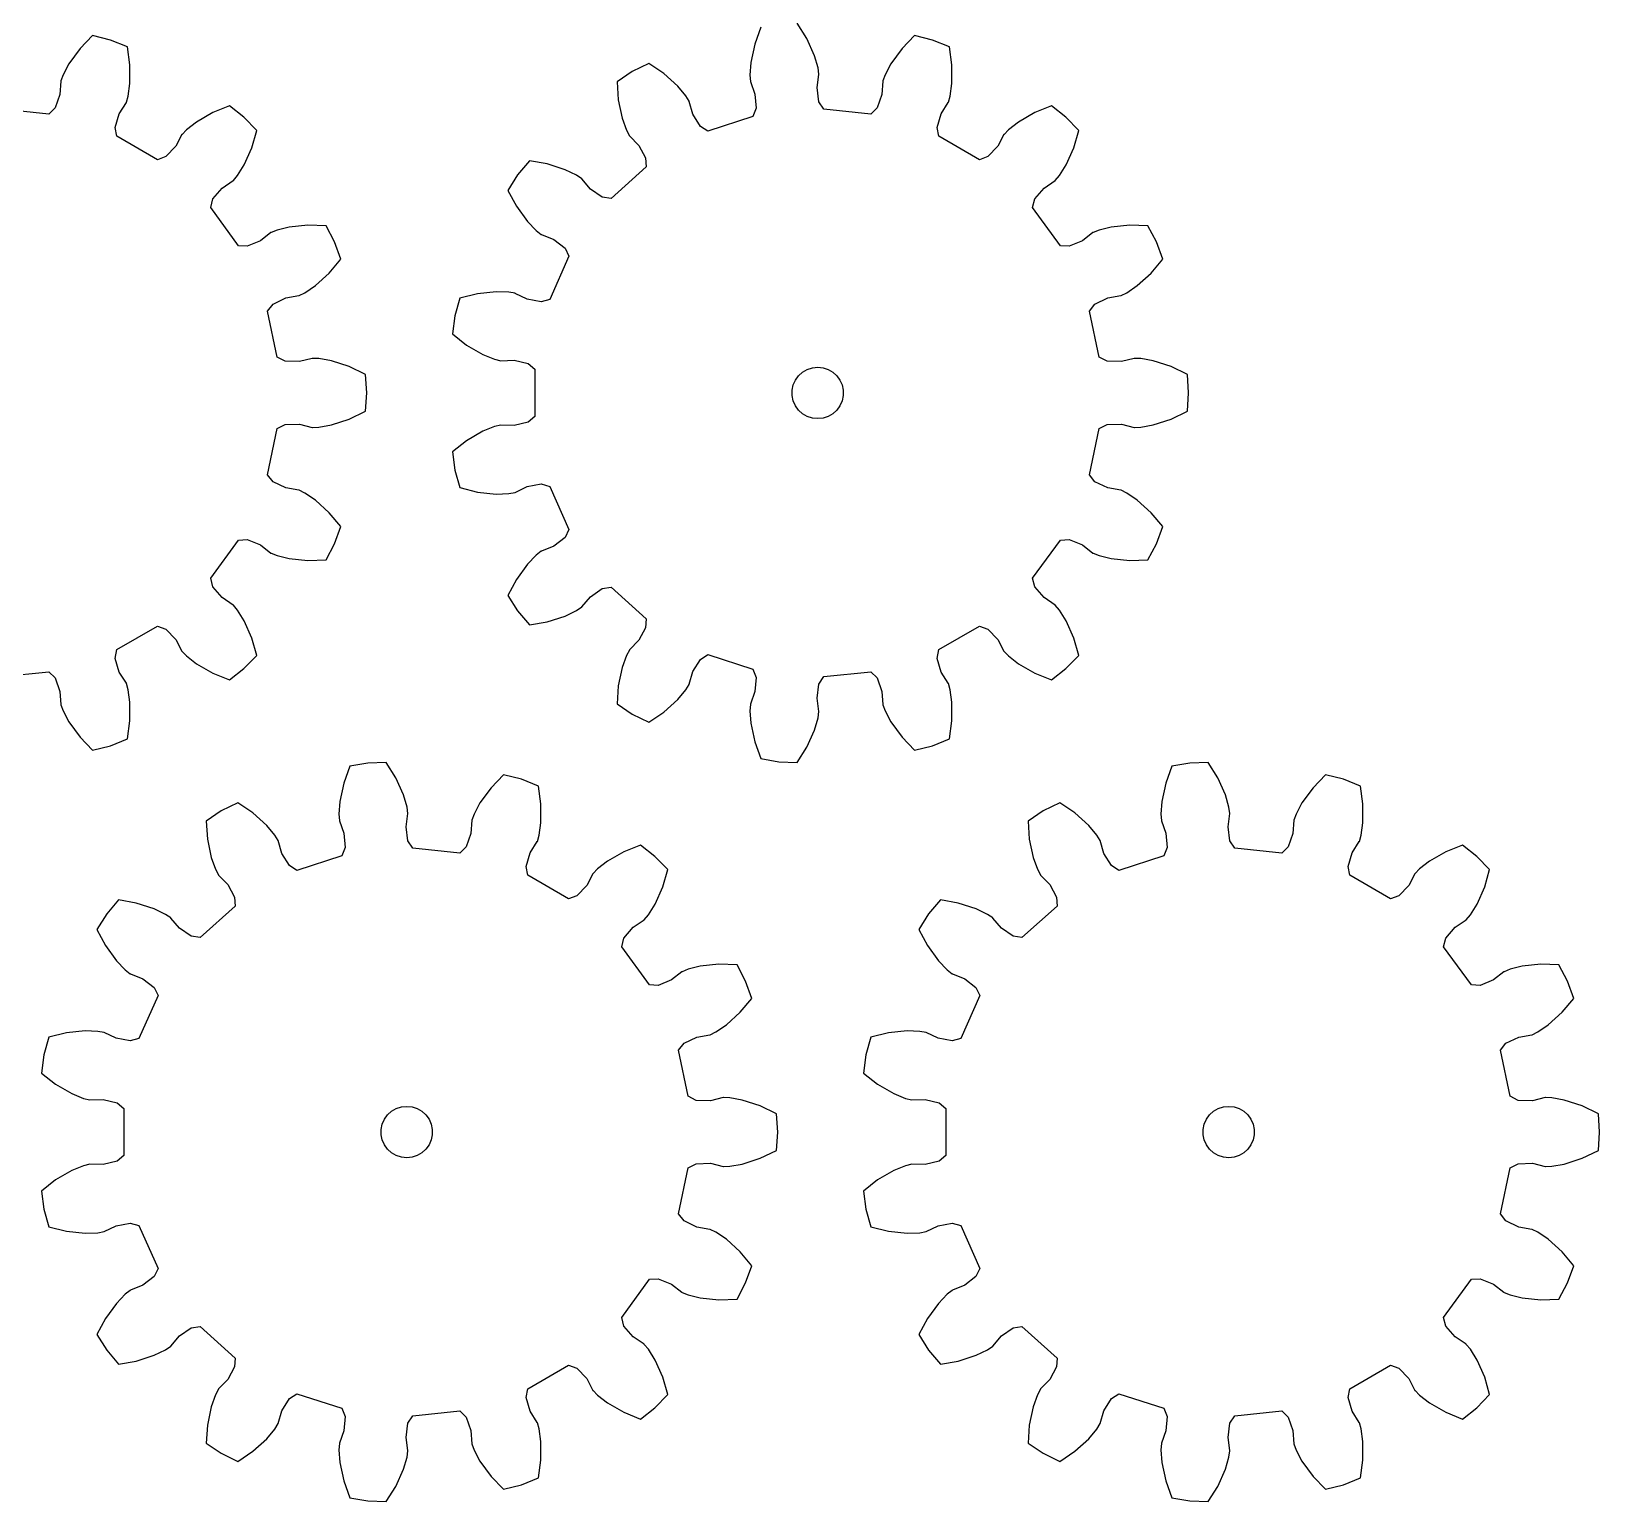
# Model space of a CAD drawing. Extents: x 0 to 187, y 0 to 216.
# Drawn here: x 95.3 to 186.9, y 0 to 85.8 of the extents above; entities that cross this region are included whole.
import ezdxf

# ---------------------------------------------------------------- set-up
doc = ezdxf.new("R2010")
doc.units = 0

msp = doc.modelspace()

# ---------------------------------------------------------------- linework, layer by layer
for p, q in [((137.92, 86.032), (137.559, 85.044)), ((140.601, 85.364), (140.043, 86.255)), ((98.921, 85.536), (98.189, 84.78)), ((99.959, 85.277), (98.921, 85.536)), ((100.951, 84.876), (99.959, 85.277)), ((141.049, 84.362), (140.601, 85.364)), ((146.887, 85.536), (146.155, 84.78)), ((147.925, 85.277), (146.887, 85.536)), ((148.917, 84.876), (147.925, 85.277)), ((98.189, 84.78), (97.543, 83.893)), ((101.098, 83.835), (100.951, 84.876)), ((137.559, 85.044), (137.33, 83.971)), ((141.252, 83.655), (141.049, 84.362)), ((146.155, 84.78), (145.509, 83.893)), ((149.064, 83.835), (148.917, 84.876)), ((97.543, 83.893), (97.197, 83.244)), ((101.099, 82.738), (101.098, 83.835)), ((130.414, 83.437), (129.527, 82.838)), ((131.375, 83.906), (130.414, 83.437)), ((132.248, 83.319), (131.375, 83.906)), ((133.064, 82.585), (132.248, 83.319)), ((137.33, 83.971), (137.278, 83.237)), ((141.305, 83.285), (141.252, 83.655)), ((141.305, 83.273), (141.305, 83.285)), ((145.509, 83.893), (145.163, 83.244)), ((149.065, 82.738), (149.064, 83.835)), ((97.066, 82.881), (97.012, 82.108)), ((97.069, 82.893), (97.066, 82.881)), ((97.197, 83.244), (97.069, 82.893)), ((100.998, 82.009), (101.099, 82.738)), ((129.527, 82.838), (129.599, 81.789)), ((133.538, 82.022), (133.064, 82.585)), ((137.278, 83.237), (137.304, 82.864)), ((137.304, 82.864), (137.306, 82.852)), ((137.306, 82.852), (137.57, 82.124)), ((141.197, 82.505), (141.305, 83.273)), ((141.306, 81.681), (141.197, 82.505)), ((145.033, 82.881), (144.978, 82.108)), ((145.035, 82.893), (145.033, 82.881)), ((145.163, 83.244), (145.035, 82.893)), ((148.964, 82.009), (149.065, 82.738)), ((97.012, 82.108), (96.734, 81.325)), ((100.48, 80.981), (100.89, 81.638)), ((100.89, 81.638), (100.895, 81.649)), ((100.895, 81.649), (100.998, 82.009)), ((129.599, 81.789), (129.826, 80.715)), ((133.736, 81.705), (133.538, 82.022)), ((133.741, 81.694), (133.736, 81.705)), ((133.955, 80.949), (133.741, 81.694)), ((137.57, 82.124), (137.635, 81.296)), ((141.593, 81.247), (141.306, 81.681)), ((144.978, 82.108), (144.7, 81.325)), ((148.446, 80.981), (148.856, 81.638)), ((148.856, 81.638), (148.861, 81.649)), ((148.861, 81.649), (148.964, 82.009)), ((96.363, 80.959), (93.627, 81.247)), ((96.734, 81.325), (96.363, 80.959)), ((100.244, 80.184), (100.48, 80.981)), ((105.935, 81.043), (104.984, 80.495)), ((106.91, 81.436), (105.935, 81.043)), ((107.753, 80.777), (106.91, 81.436)), ((108.497, 80.007), (107.753, 80.777)), ((129.826, 80.715), (130.077, 80.024)), ((134.39, 80.241), (133.955, 80.949)), ((137.445, 80.811), (134.828, 79.961)), ((137.635, 81.296), (137.445, 80.811)), ((144.329, 80.959), (141.593, 81.247)), ((144.7, 81.325), (144.329, 80.959)), ((148.21, 80.184), (148.446, 80.981)), ((153.901, 81.043), (152.95, 80.495)), ((154.876, 81.436), (153.901, 81.043)), ((155.72, 80.777), (154.876, 81.436)), ((156.463, 80.007), (155.72, 80.777)), ((100.33, 79.671), (100.244, 80.184)), ((102.713, 78.295), (100.33, 79.671)), ((104.136, 79.764), (103.772, 79.08)), ((104.144, 79.774), (104.136, 79.764)), ((104.404, 80.043), (104.144, 79.774)), ((104.984, 80.495), (104.404, 80.043)), ((108.208, 78.996), (108.497, 80.007)), ((130.077, 80.024), (130.252, 79.694)), ((130.252, 79.694), (130.259, 79.684)), ((130.259, 79.684), (130.797, 79.126)), ((134.828, 79.961), (134.39, 80.241)), ((148.296, 79.671), (148.21, 80.184)), ((150.679, 78.295), (148.296, 79.671)), ((152.103, 79.764), (151.738, 79.08)), ((152.11, 79.774), (152.103, 79.764)), ((152.37, 80.043), (152.11, 79.774)), ((152.95, 80.495), (152.37, 80.043)), ((156.174, 78.996), (156.463, 80.007)), ((103.772, 79.08), (103.2, 78.478)), ((107.763, 77.993), (108.208, 78.996)), ((130.797, 79.126), (131.193, 78.396)), ((151.738, 79.08), (151.166, 78.478)), ((155.729, 77.993), (156.174, 78.996)), ((103.2, 78.478), (102.713, 78.295)), ((107.373, 77.369), (107.763, 77.993)), ((124.413, 78.234), (123.725, 77.414)), ((125.449, 78.052), (124.413, 78.234)), ((126.493, 77.714), (125.449, 78.052)), ((131.216, 77.876), (129.172, 76.034)), ((131.193, 78.396), (131.216, 77.876)), ((151.166, 78.478), (150.679, 78.295)), ((155.339, 77.369), (155.729, 77.993)), ((106.482, 76.64), (107.124, 77.074)), ((107.124, 77.074), (107.133, 77.082)), ((107.133, 77.082), (107.373, 77.369)), ((123.725, 77.414), (123.158, 76.507)), ((127.154, 77.392), (126.493, 77.714)), ((127.464, 77.184), (127.154, 77.392)), ((127.473, 77.175), (127.464, 77.184)), ((127.972, 76.582), (127.473, 77.175)), ((154.448, 76.64), (155.09, 77.074)), ((155.09, 77.074), (155.099, 77.082)), ((155.099, 77.082), (155.339, 77.369)), ((105.812, 75.504), (105.943, 76.008)), ((105.943, 76.008), (106.482, 76.64)), ((123.158, 76.507), (123.651, 75.578)), ((128.657, 76.112), (127.972, 76.582)), ((129.172, 76.034), (128.657, 76.112)), ((153.778, 75.504), (153.909, 76.008)), ((153.909, 76.008), (154.448, 76.64)), ((107.429, 73.278), (105.812, 75.504)), ((123.651, 75.578), (124.295, 74.689)), ((155.395, 73.278), (153.778, 75.504)), ((109.685, 74.187), (109.338, 74.047)), ((110.399, 74.364), (109.685, 74.187)), ((111.49, 74.478), (110.399, 74.364)), ((112.542, 74.44), (111.49, 74.478)), ((113.044, 73.495), (112.542, 74.44)), ((124.295, 74.689), (124.805, 74.159)), ((124.805, 74.159), (125.1, 73.929)), ((157.651, 74.187), (157.304, 74.047)), ((158.365, 74.364), (157.651, 74.187)), ((159.457, 74.478), (158.365, 74.364)), ((160.508, 74.44), (159.457, 74.478)), ((161.01, 73.495), (160.508, 74.44)), ((107.949, 73.247), (107.429, 73.278)), ((108.717, 73.565), (107.949, 73.247)), ((109.328, 74.041), (108.717, 73.565)), ((109.338, 74.047), (109.328, 74.041)), ((113.41, 72.49), (113.044, 73.495)), ((125.1, 73.929), (125.11, 73.923)), ((125.11, 73.923), (125.828, 73.632)), ((125.828, 73.632), (126.488, 73.126)), ((155.915, 73.247), (155.395, 73.278)), ((156.683, 73.565), (155.915, 73.247)), ((157.294, 74.041), (156.683, 73.565)), ((157.304, 74.047), (157.294, 74.041)), ((161.376, 72.49), (161.01, 73.495)), ((112.735, 71.684), (113.41, 72.49)), ((126.72, 72.66), (125.601, 70.147)), ((126.488, 73.126), (126.72, 72.66)), ((160.701, 71.684), (161.376, 72.49)), ((111.92, 70.948), (112.735, 71.684)), ((159.886, 70.948), (160.701, 71.684)), ((110.974, 70.372), (111.31, 70.536)), ((111.31, 70.536), (111.92, 70.948)), ((121.379, 70.476), (120.359, 70.22)), ((122.471, 70.592), (121.379, 70.476)), ((123.206, 70.567), (122.471, 70.592)), ((123.574, 70.502), (123.206, 70.567)), ((123.586, 70.498), (123.574, 70.502)), ((124.282, 70.159), (123.586, 70.498)), ((158.94, 70.372), (159.276, 70.536)), ((159.276, 70.536), (159.886, 70.948)), ((109.126, 69.468), (109.45, 69.875)), ((109.45, 69.875), (110.2, 70.233)), ((110.2, 70.233), (110.963, 70.368)), ((110.963, 70.368), (110.974, 70.372)), ((120.359, 70.22), (120.064, 69.192)), ((125.099, 70.008), (124.282, 70.159)), ((125.601, 70.147), (125.099, 70.008)), ((157.092, 69.468), (157.416, 69.875)), ((157.416, 69.875), (158.166, 70.233)), ((158.166, 70.233), (158.929, 70.368)), ((158.929, 70.368), (158.94, 70.372)), ((109.698, 66.777), (109.126, 69.468)), ((120.064, 69.192), (119.915, 68.132)), ((157.664, 66.777), (157.092, 69.468)), ((119.915, 68.132), (120.743, 67.484)), ((120.743, 67.484), (121.693, 66.934)), ((121.693, 66.934), (122.375, 66.658)), ((110.16, 66.537), (109.698, 66.777)), ((110.99, 66.515), (110.16, 66.537)), ((111.742, 66.702), (110.99, 66.515)), ((111.754, 66.703), (111.742, 66.702)), ((112.128, 66.69), (111.754, 66.703)), ((112.852, 66.561), (112.128, 66.69)), ((113.896, 66.221), (112.852, 66.561)), ((114.841, 65.759), (113.896, 66.221)), ((122.375, 66.658), (122.738, 66.567)), ((122.738, 66.567), (122.75, 66.566)), ((122.75, 66.566), (123.524, 66.592)), ((123.524, 66.592), (124.332, 66.398)), ((124.332, 66.398), (124.734, 66.067)), ((124.734, 66.067), (124.734, 63.316)), ((140.121, 65.695), (140.354, 65.905)), ((140.354, 65.905), (140.626, 66.062)), ((140.626, 66.062), (140.924, 66.159)), ((140.924, 66.159), (141.236, 66.192)), ((141.236, 66.192), (141.548, 66.159)), ((141.548, 66.159), (141.846, 66.062)), ((141.846, 66.062), (142.118, 65.905)), ((142.118, 65.905), (142.351, 65.695)), ((158.126, 66.537), (157.664, 66.777)), ((158.956, 66.515), (158.126, 66.537)), ((159.708, 66.702), (158.956, 66.515)), ((159.72, 66.703), (159.708, 66.702)), ((160.094, 66.69), (159.72, 66.703)), ((160.818, 66.561), (160.094, 66.69)), ((161.862, 66.221), (160.818, 66.561)), ((162.807, 65.759), (161.862, 66.221)), ((114.915, 64.692), (114.841, 65.759)), ((139.744, 64.848), (139.81, 65.155)), ((139.81, 65.155), (139.937, 65.442)), ((139.937, 65.442), (140.121, 65.695)), ((142.351, 65.695), (142.535, 65.442)), ((142.535, 65.442), (142.663, 65.155)), ((142.663, 65.155), (142.728, 64.848)), ((162.881, 64.692), (162.807, 65.759)), ((114.841, 63.624), (114.915, 64.692)), ((139.744, 64.535), (139.744, 64.848)), ((139.81, 64.228), (139.744, 64.535)), ((139.937, 63.942), (139.81, 64.228)), ((142.663, 64.228), (142.535, 63.942)), ((142.728, 64.535), (142.663, 64.228)), ((142.728, 64.848), (142.728, 64.535)), ((162.807, 63.624), (162.881, 64.692)), ((112.852, 62.822), (113.896, 63.162)), ((113.896, 63.162), (114.841, 63.624)), ((124.734, 63.316), (124.332, 62.985)), ((140.121, 63.688), (139.937, 63.942)), ((140.354, 63.478), (140.121, 63.688)), ((140.626, 63.321), (140.354, 63.478)), ((140.924, 63.224), (140.626, 63.321)), ((141.236, 63.192), (140.924, 63.224)), ((141.548, 63.224), (141.236, 63.192)), ((141.846, 63.321), (141.548, 63.224)), ((142.118, 63.478), (141.846, 63.321)), ((142.351, 63.688), (142.118, 63.478)), ((142.535, 63.942), (142.351, 63.688)), ((160.818, 62.822), (161.862, 63.162)), ((161.862, 63.162), (162.807, 63.624)), ((109.126, 59.915), (109.698, 62.606)), ((109.698, 62.606), (110.16, 62.846)), ((110.16, 62.846), (110.99, 62.868)), ((110.99, 62.868), (111.742, 62.681)), ((111.742, 62.681), (111.754, 62.68)), ((111.754, 62.68), (112.128, 62.693)), ((112.128, 62.693), (112.852, 62.822)), ((121.693, 62.449), (120.743, 61.899)), ((122.375, 62.725), (121.693, 62.449)), ((122.738, 62.816), (122.375, 62.725)), ((122.75, 62.817), (122.738, 62.816)), ((123.524, 62.791), (122.75, 62.817)), ((124.332, 62.985), (123.524, 62.791)), ((157.092, 59.915), (157.664, 62.606)), ((157.664, 62.606), (158.126, 62.846)), ((158.126, 62.846), (158.956, 62.868)), ((158.956, 62.868), (159.708, 62.681)), ((159.708, 62.681), (159.72, 62.68)), ((159.72, 62.68), (160.094, 62.693)), ((160.094, 62.693), (160.818, 62.822)), ((120.743, 61.899), (119.915, 61.251)), ((119.915, 61.251), (120.064, 60.191)), ((109.45, 59.508), (109.126, 59.915)), ((110.2, 59.15), (109.45, 59.508)), ((120.064, 60.191), (120.359, 59.163)), ((157.416, 59.508), (157.092, 59.915)), ((158.166, 59.15), (157.416, 59.508)), ((110.963, 59.015), (110.2, 59.15)), ((110.974, 59.011), (110.963, 59.015)), ((111.31, 58.847), (110.974, 59.011)), ((111.92, 58.435), (111.31, 58.847)), ((120.359, 59.163), (121.379, 58.907)), ((121.379, 58.907), (122.471, 58.791)), ((122.471, 58.791), (123.206, 58.816)), ((123.206, 58.816), (123.574, 58.881)), ((123.574, 58.881), (123.586, 58.885)), ((123.586, 58.885), (124.282, 59.224)), ((124.282, 59.224), (125.099, 59.375)), ((125.099, 59.375), (125.601, 59.236)), ((125.601, 59.236), (126.72, 56.723)), ((158.929, 59.015), (158.166, 59.15)), ((158.94, 59.011), (158.929, 59.015)), ((159.276, 58.847), (158.94, 59.011)), ((159.886, 58.435), (159.276, 58.847)), ((112.735, 57.7), (111.92, 58.435)), ((113.41, 56.893), (112.735, 57.7)), ((160.701, 57.7), (159.886, 58.435)), ((161.376, 56.893), (160.701, 57.7)), ((113.044, 55.888), (113.41, 56.893)), ((161.01, 55.888), (161.376, 56.893)), ((105.812, 53.879), (107.429, 56.105)), ((107.429, 56.105), (107.949, 56.136)), ((107.949, 56.136), (108.717, 55.818)), ((112.542, 54.943), (113.044, 55.888)), ((126.488, 56.257), (125.828, 55.751)), ((126.72, 56.723), (126.488, 56.257)), ((153.778, 53.879), (155.395, 56.105)), ((155.395, 56.105), (155.915, 56.136)), ((155.915, 56.136), (156.683, 55.818)), ((160.508, 54.943), (161.01, 55.888)), ((108.717, 55.818), (109.328, 55.342)), ((109.328, 55.342), (109.338, 55.336)), ((109.338, 55.336), (109.685, 55.196)), ((109.685, 55.196), (110.399, 55.019)), ((110.399, 55.019), (111.49, 54.905)), ((111.49, 54.905), (112.542, 54.943)), ((124.805, 55.224), (124.295, 54.694)), ((125.1, 55.454), (124.805, 55.224)), ((125.11, 55.46), (125.1, 55.454)), ((125.828, 55.751), (125.11, 55.46)), ((156.683, 55.818), (157.294, 55.342)), ((157.294, 55.342), (157.304, 55.336)), ((157.304, 55.336), (157.651, 55.196)), ((157.651, 55.196), (158.365, 55.019)), ((158.365, 55.019), (159.457, 54.905)), ((159.457, 54.905), (160.508, 54.943)), ((124.295, 54.694), (123.651, 53.805)), ((105.943, 53.375), (105.812, 53.879)), ((106.482, 52.743), (105.943, 53.375)), ((123.651, 53.805), (123.158, 52.876)), ((127.972, 52.801), (128.657, 53.271)), ((128.657, 53.271), (129.172, 53.349)), ((129.172, 53.349), (131.216, 51.508)), ((153.909, 53.375), (153.778, 53.879)), ((154.448, 52.743), (153.909, 53.375)), ((107.124, 52.309), (106.482, 52.743)), ((107.133, 52.301), (107.124, 52.309)), ((107.373, 52.014), (107.133, 52.301)), ((123.158, 52.876), (123.725, 51.969)), ((127.154, 51.991), (127.464, 52.199)), ((127.464, 52.199), (127.473, 52.208)), ((127.473, 52.208), (127.972, 52.801)), ((155.09, 52.309), (154.448, 52.743)), ((155.099, 52.301), (155.09, 52.309)), ((155.339, 52.014), (155.099, 52.301)), ((107.763, 51.39), (107.373, 52.014)), ((108.208, 50.387), (107.763, 51.39)), ((123.725, 51.969), (124.413, 51.149)), ((124.413, 51.149), (125.449, 51.331)), ((125.449, 51.331), (126.493, 51.669)), ((126.493, 51.669), (127.154, 51.991)), ((131.216, 51.508), (131.193, 50.988)), ((155.729, 51.39), (155.339, 52.014)), ((156.174, 50.387), (155.729, 51.39)), ((100.33, 49.712), (102.713, 51.088)), ((102.713, 51.088), (103.2, 50.905)), ((103.2, 50.905), (103.772, 50.303)), ((108.497, 49.376), (108.208, 50.387)), ((131.193, 50.988), (130.797, 50.257)), ((148.296, 49.712), (150.679, 51.088)), ((150.679, 51.088), (151.166, 50.905)), ((151.166, 50.905), (151.738, 50.303)), ((156.463, 49.376), (156.174, 50.387)), ((100.244, 49.199), (100.33, 49.712)), ((103.772, 50.303), (104.136, 49.619)), ((104.136, 49.619), (104.144, 49.609)), ((104.144, 49.609), (104.404, 49.34)), ((130.252, 49.689), (130.077, 49.359)), ((130.259, 49.699), (130.252, 49.689)), ((130.797, 50.257), (130.259, 49.699)), ((134.39, 49.142), (134.828, 49.422)), ((134.828, 49.422), (137.445, 48.572)), ((148.21, 49.199), (148.296, 49.712)), ((151.738, 50.303), (152.103, 49.619)), ((152.103, 49.619), (152.11, 49.609)), ((152.11, 49.609), (152.37, 49.34)), ((100.48, 48.402), (100.244, 49.199)), ((104.404, 49.34), (104.984, 48.888)), ((104.984, 48.888), (105.935, 48.34)), ((106.91, 47.947), (107.753, 48.606)), ((107.753, 48.606), (108.497, 49.376)), ((129.826, 48.668), (129.599, 47.594)), ((130.077, 49.359), (129.826, 48.668)), ((133.955, 48.434), (134.39, 49.142)), ((137.445, 48.572), (137.635, 48.087)), ((148.446, 48.402), (148.21, 49.199)), ((152.37, 49.34), (152.95, 48.888)), ((152.95, 48.888), (153.901, 48.34)), ((154.876, 47.947), (155.72, 48.606)), ((155.72, 48.606), (156.463, 49.376)), ((93.627, 48.136), (96.363, 48.424)), ((96.363, 48.424), (96.734, 48.058)), ((96.734, 48.058), (97.012, 47.275)), ((100.89, 47.745), (100.48, 48.402)), ((100.895, 47.734), (100.89, 47.745)), ((100.998, 47.374), (100.895, 47.734)), ((105.935, 48.34), (106.91, 47.947)), ((129.599, 47.594), (129.527, 46.545)), ((133.538, 47.361), (133.736, 47.678)), ((133.736, 47.678), (133.741, 47.689)), ((133.741, 47.689), (133.955, 48.434)), ((137.635, 48.087), (137.57, 47.259)), ((141.197, 46.878), (141.306, 47.702)), ((141.306, 47.702), (141.593, 48.136)), ((141.593, 48.136), (144.329, 48.424)), ((144.329, 48.424), (144.7, 48.058)), ((144.7, 48.058), (144.978, 47.275)), ((148.856, 47.745), (148.446, 48.402)), ((148.861, 47.734), (148.856, 47.745)), ((148.964, 47.374), (148.861, 47.734)), ((153.901, 48.34), (154.876, 47.947)), ((97.012, 47.275), (97.066, 46.502)), ((101.099, 46.645), (100.998, 47.374)), ((132.248, 46.064), (133.064, 46.798)), ((133.064, 46.798), (133.538, 47.361)), ((137.57, 47.259), (137.306, 46.531)), ((141.305, 46.11), (141.197, 46.878)), ((144.978, 47.275), (145.033, 46.502)), ((149.065, 46.645), (148.964, 47.374)), ((97.066, 46.502), (97.069, 46.49)), ((97.069, 46.49), (97.197, 46.139)), ((97.197, 46.139), (97.543, 45.49)), ((101.098, 45.548), (101.099, 46.645)), ((129.527, 46.545), (130.414, 45.946)), ((130.414, 45.946), (131.375, 45.477)), ((131.375, 45.477), (132.248, 46.064)), ((137.304, 46.519), (137.278, 46.146)), ((137.278, 46.146), (137.33, 45.412)), ((137.306, 46.531), (137.304, 46.519)), ((141.252, 45.728), (141.305, 46.098)), ((141.305, 46.098), (141.305, 46.11)), ((145.033, 46.502), (145.035, 46.49)), ((145.035, 46.49), (145.163, 46.139)), ((145.163, 46.139), (145.509, 45.49)), ((149.064, 45.548), (149.065, 46.645)), ((97.543, 45.49), (98.189, 44.603)), ((100.951, 44.507), (101.098, 45.548)), ((137.33, 45.412), (137.559, 44.339)), ((140.601, 44.019), (141.049, 45.021)), ((141.049, 45.021), (141.252, 45.728)), ((145.509, 45.49), (146.155, 44.603)), ((148.917, 44.507), (149.064, 45.548)), ((98.189, 44.603), (98.921, 43.847)), ((98.921, 43.847), (99.959, 44.106)), ((99.959, 44.106), (100.951, 44.507)), ((137.559, 44.339), (137.92, 43.351)), ((140.043, 43.128), (140.601, 44.019)), ((146.155, 44.603), (146.887, 43.847)), ((146.887, 43.847), (147.925, 44.106)), ((147.925, 44.106), (148.917, 44.507)), ((114.991, 43.09), (113.937, 42.905)), ((116.06, 43.128), (114.991, 43.09)), ((116.618, 42.236), (116.06, 43.128)), ((137.92, 43.351), (138.974, 43.165)), ((138.974, 43.165), (140.043, 43.128)), ((162.957, 43.09), (161.903, 42.905)), ((164.026, 43.128), (162.957, 43.09)), ((164.584, 42.236), (164.026, 43.128)), ((113.937, 42.905), (113.576, 41.917)), ((117.066, 41.234), (116.618, 42.236)), ((122.904, 42.408), (122.172, 41.653)), ((123.942, 42.15), (122.904, 42.408)), ((124.934, 41.749), (123.942, 42.15)), ((161.903, 42.905), (161.542, 41.917)), ((165.032, 41.234), (164.584, 42.236)), ((170.87, 42.408), (170.138, 41.653)), ((171.908, 42.15), (170.87, 42.408)), ((172.9, 41.749), (171.908, 42.15)), ((113.576, 41.917), (113.347, 40.843)), ((117.269, 40.527), (117.066, 41.234)), ((122.172, 41.653), (121.526, 40.765)), ((125.081, 40.707), (124.934, 41.749)), ((161.542, 41.917), (161.313, 40.843)), ((165.235, 40.527), (165.032, 41.234)), ((170.138, 41.653), (169.492, 40.765)), ((173.047, 40.707), (172.9, 41.749)), ((106.431, 40.309), (105.543, 39.711)), ((107.392, 40.778), (106.431, 40.309)), ((108.265, 40.191), (107.392, 40.778)), ((113.347, 40.843), (113.295, 40.11)), ((117.321, 40.157), (117.269, 40.527)), ((121.526, 40.765), (121.18, 40.116)), ((125.082, 39.61), (125.081, 40.707)), ((154.397, 40.309), (153.51, 39.711)), ((155.358, 40.778), (154.397, 40.309)), ((156.231, 40.191), (155.358, 40.778)), ((161.313, 40.843), (161.261, 40.11)), ((165.288, 40.157), (165.235, 40.527)), ((169.492, 40.765), (169.146, 40.116)), ((173.049, 39.61), (173.047, 40.707)), ((105.543, 39.711), (105.616, 38.661)), ((109.081, 39.457), (108.265, 40.191)), ((109.555, 38.894), (109.081, 39.457)), ((113.295, 40.11), (113.321, 39.737)), ((113.321, 39.737), (113.323, 39.725)), ((113.323, 39.725), (113.587, 38.996)), ((117.214, 39.378), (117.321, 40.145)), ((117.323, 38.554), (117.214, 39.378)), ((117.321, 40.145), (117.321, 40.157)), ((121.05, 39.753), (120.995, 38.98)), ((121.052, 39.765), (121.05, 39.753)), ((121.18, 40.116), (121.052, 39.765)), ((124.981, 38.881), (125.082, 39.61)), ((153.51, 39.711), (153.582, 38.661)), ((157.047, 39.457), (156.231, 40.191)), ((157.521, 38.894), (157.047, 39.457)), ((161.261, 40.11), (161.287, 39.737)), ((161.287, 39.737), (161.289, 39.725)), ((161.289, 39.725), (161.553, 38.996)), ((165.18, 39.378), (165.288, 40.145)), ((165.289, 38.554), (165.18, 39.378)), ((165.288, 40.145), (165.288, 40.157)), ((169.016, 39.753), (168.961, 38.98)), ((169.018, 39.765), (169.016, 39.753)), ((169.146, 40.116), (169.018, 39.765)), ((172.947, 38.881), (173.049, 39.61)), ((105.616, 38.661), (105.843, 37.588)), ((109.753, 38.577), (109.555, 38.894)), ((109.758, 38.566), (109.753, 38.577)), ((109.972, 37.822), (109.758, 38.566)), ((113.587, 38.996), (113.652, 38.168)), ((117.61, 38.119), (117.323, 38.554)), ((120.995, 38.98), (120.717, 38.197)), ((124.463, 37.853), (124.873, 38.511)), ((124.873, 38.511), (124.878, 38.522)), ((124.878, 38.522), (124.981, 38.881)), ((153.582, 38.661), (153.809, 37.588)), ((157.719, 38.577), (157.521, 38.894)), ((157.724, 38.566), (157.719, 38.577)), ((157.938, 37.822), (157.724, 38.566)), ((161.553, 38.996), (161.618, 38.168)), ((165.576, 38.119), (165.289, 38.554)), ((168.961, 38.98), (168.683, 38.197)), ((172.429, 37.853), (172.839, 38.511)), ((172.839, 38.511), (172.844, 38.522)), ((172.844, 38.522), (172.947, 38.881)), ((105.843, 37.588), (106.094, 36.896)), ((110.407, 37.113), (109.972, 37.822)), ((113.462, 37.683), (110.845, 36.833)), ((113.652, 38.168), (113.462, 37.683)), ((120.346, 37.832), (117.61, 38.119)), ((120.717, 38.197), (120.346, 37.832)), ((124.227, 37.056), (124.463, 37.853)), ((129.918, 37.915), (128.967, 37.367)), ((130.893, 38.308), (129.918, 37.915)), ((131.737, 37.649), (130.893, 38.308)), ((132.48, 36.88), (131.737, 37.649)), ((153.809, 37.588), (154.06, 36.896)), ((158.373, 37.113), (157.938, 37.822)), ((161.428, 37.683), (158.811, 36.833)), ((161.618, 38.168), (161.428, 37.683)), ((168.312, 37.832), (165.576, 38.119)), ((168.683, 38.197), (168.312, 37.832)), ((172.193, 37.056), (172.429, 37.853)), ((177.884, 37.915), (176.933, 37.367)), ((178.859, 38.308), (177.884, 37.915)), ((179.703, 37.649), (178.859, 38.308)), ((180.446, 36.88), (179.703, 37.649)), ((106.094, 36.896), (106.269, 36.566)), ((110.845, 36.833), (110.407, 37.113)), ((124.313, 36.543), (124.227, 37.056)), ((128.12, 36.636), (127.755, 35.953)), ((128.127, 36.646), (128.12, 36.636)), ((128.387, 36.915), (128.127, 36.646)), ((128.967, 37.367), (128.387, 36.915)), ((132.191, 35.868), (132.48, 36.88)), ((154.06, 36.896), (154.235, 36.566)), ((158.811, 36.833), (158.373, 37.113)), ((172.279, 36.543), (172.193, 37.056)), ((176.086, 36.636), (175.721, 35.953)), ((176.093, 36.646), (176.086, 36.636)), ((176.353, 36.915), (176.093, 36.646)), ((176.933, 37.367), (176.353, 36.915)), ((180.157, 35.868), (180.446, 36.88)), ((106.269, 36.566), (106.276, 36.556)), ((106.276, 36.556), (106.814, 35.998)), ((106.814, 35.998), (107.21, 35.268)), ((126.696, 35.167), (124.313, 36.543)), ((127.755, 35.953), (127.183, 35.35)), ((131.746, 34.865), (132.191, 35.868)), ((154.235, 36.566), (154.242, 36.556)), ((154.242, 36.556), (154.78, 35.998)), ((154.78, 35.998), (155.176, 35.268)), ((174.662, 35.167), (172.279, 36.543)), ((175.721, 35.953), (175.149, 35.35)), ((179.712, 34.865), (180.157, 35.868)), ((100.43, 35.106), (99.742, 34.286)), ((101.466, 34.925), (100.43, 35.106)), ((102.51, 34.587), (101.466, 34.925)), ((107.21, 35.268), (107.233, 34.748)), ((127.183, 35.35), (126.696, 35.167)), ((131.356, 34.241), (131.746, 34.865)), ((148.396, 35.106), (147.708, 34.286)), ((149.432, 34.925), (148.396, 35.106)), ((150.476, 34.587), (149.432, 34.925)), ((155.176, 35.268), (155.199, 34.748)), ((175.149, 35.35), (174.662, 35.167)), ((179.322, 34.241), (179.712, 34.865)), ((99.742, 34.286), (99.175, 33.379)), ((103.171, 34.265), (102.51, 34.587)), ((103.481, 34.056), (103.171, 34.265)), ((103.49, 34.048), (103.481, 34.056)), ((103.989, 33.455), (103.49, 34.048)), ((107.233, 34.748), (105.189, 32.907)), ((130.465, 33.512), (131.107, 33.946)), ((131.107, 33.946), (131.116, 33.954)), ((131.116, 33.954), (131.356, 34.241)), ((147.708, 34.286), (147.141, 33.379)), ((151.137, 34.265), (150.476, 34.587)), ((151.448, 34.056), (151.137, 34.265)), ((151.457, 34.048), (151.448, 34.056)), ((151.955, 33.455), (151.457, 34.048)), ((155.199, 34.748), (153.155, 32.907)), ((178.431, 33.512), (179.073, 33.946)), ((179.073, 33.946), (179.082, 33.954)), ((179.082, 33.954), (179.322, 34.241)), ((99.175, 33.379), (99.668, 32.45)), ((104.674, 32.984), (103.989, 33.455)), ((105.189, 32.907), (104.674, 32.984)), ((129.926, 32.88), (130.465, 33.512)), ((147.141, 33.379), (147.634, 32.45)), ((152.64, 32.984), (151.955, 33.455)), ((153.155, 32.907), (152.64, 32.984)), ((177.892, 32.88), (178.431, 33.512)), ((99.668, 32.45), (100.312, 31.561)), ((129.795, 32.377), (129.926, 32.88)), ((131.412, 30.151), (129.795, 32.377)), ((147.634, 32.45), (148.278, 31.561)), ((177.761, 32.377), (177.892, 32.88)), ((179.378, 30.151), (177.761, 32.377)), ((100.312, 31.561), (100.822, 31.032)), ((134.382, 31.237), (133.668, 31.059)), ((135.474, 31.35), (134.382, 31.237)), ((136.525, 31.312), (135.474, 31.35)), ((137.027, 30.368), (136.525, 31.312)), ((148.278, 31.561), (148.788, 31.032)), ((182.348, 31.237), (181.634, 31.059)), ((183.44, 31.35), (182.348, 31.237)), ((184.491, 31.312), (183.44, 31.35)), ((184.993, 30.368), (184.491, 31.312)), ((100.822, 31.032), (101.117, 30.801)), ((101.117, 30.801), (101.127, 30.795)), ((101.127, 30.795), (101.845, 30.504)), ((101.845, 30.504), (102.505, 29.998)), ((132.7, 30.437), (131.932, 30.119)), ((133.311, 30.914), (132.7, 30.437)), ((133.321, 30.92), (133.311, 30.914)), ((133.668, 31.059), (133.321, 30.92)), ((137.393, 29.362), (137.027, 30.368)), ((148.788, 31.032), (149.083, 30.801)), ((149.083, 30.801), (149.093, 30.795)), ((149.093, 30.795), (149.811, 30.504)), ((149.811, 30.504), (150.471, 29.998)), ((180.666, 30.437), (179.898, 30.119)), ((181.277, 30.914), (180.666, 30.437)), ((181.287, 30.92), (181.277, 30.914)), ((181.634, 31.059), (181.287, 30.92)), ((185.359, 29.362), (184.993, 30.368)), ((102.737, 29.533), (101.618, 27.019)), ((102.505, 29.998), (102.737, 29.533)), ((131.932, 30.119), (131.412, 30.151)), ((136.718, 28.556), (137.393, 29.362)), ((150.703, 29.533), (149.584, 27.019)), ((150.471, 29.998), (150.703, 29.533)), ((179.898, 30.119), (179.378, 30.151)), ((184.684, 28.556), (185.359, 29.362)), ((135.903, 27.821), (136.718, 28.556)), ((183.869, 27.821), (184.684, 28.556)), ((98.488, 27.464), (97.396, 27.348)), ((99.223, 27.439), (98.488, 27.464)), ((135.293, 27.409), (135.903, 27.821)), ((146.454, 27.464), (145.362, 27.348)), ((147.189, 27.439), (146.454, 27.464)), ((183.259, 27.409), (183.869, 27.821)), ((96.376, 27.093), (96.081, 26.064)), ((97.396, 27.348), (96.376, 27.093)), ((99.591, 27.374), (99.223, 27.439)), ((99.603, 27.371), (99.591, 27.374)), ((100.299, 27.032), (99.603, 27.371)), ((101.116, 26.88), (100.299, 27.032)), ((101.618, 27.019), (101.116, 26.88)), ((133.109, 26.34), (133.433, 26.748)), ((133.433, 26.748), (134.183, 27.105)), ((134.183, 27.105), (134.946, 27.241)), ((134.946, 27.241), (134.957, 27.244)), ((134.957, 27.244), (135.293, 27.409)), ((144.342, 27.093), (144.047, 26.064)), ((145.362, 27.348), (144.342, 27.093)), ((147.557, 27.374), (147.189, 27.439)), ((147.569, 27.371), (147.557, 27.374)), ((148.265, 27.032), (147.569, 27.371)), ((149.082, 26.88), (148.265, 27.032)), ((149.584, 27.019), (149.082, 26.88)), ((181.075, 26.34), (181.399, 26.748)), ((181.399, 26.748), (182.149, 27.105)), ((182.149, 27.105), (182.912, 27.241)), ((182.912, 27.241), (182.923, 27.244)), ((182.923, 27.244), (183.259, 27.409)), ((96.081, 26.064), (95.932, 25.004)), ((133.681, 23.649), (133.109, 26.34)), ((144.047, 26.064), (143.898, 25.004)), ((181.647, 23.649), (181.075, 26.34)), ((95.932, 25.004), (96.76, 24.356)), ((143.898, 25.004), (144.726, 24.356)), ((96.76, 24.356), (97.71, 23.806)), ((97.71, 23.806), (98.392, 23.53)), ((144.726, 24.356), (145.676, 23.806)), ((145.676, 23.806), (146.358, 23.53)), ((98.392, 23.53), (98.755, 23.439)), ((98.755, 23.439), (98.767, 23.438)), ((98.767, 23.438), (99.541, 23.464)), ((99.541, 23.464), (100.349, 23.27)), ((100.349, 23.27), (100.751, 22.94)), ((100.751, 22.94), (100.751, 20.188)), ((116.371, 22.777), (116.643, 22.934)), ((116.643, 22.934), (116.941, 23.031)), ((116.941, 23.031), (117.253, 23.064)), ((117.253, 23.064), (117.565, 23.031)), ((117.565, 23.031), (117.863, 22.934)), ((117.863, 22.934), (118.135, 22.777)), ((134.143, 23.409), (133.681, 23.649)), ((134.973, 23.387), (134.143, 23.409)), ((135.725, 23.574), (134.973, 23.387)), ((135.737, 23.575), (135.725, 23.574)), ((136.111, 23.562), (135.737, 23.575)), ((136.835, 23.433), (136.111, 23.562)), ((137.879, 23.093), (136.835, 23.433)), ((138.824, 22.631), (137.879, 23.093)), ((146.358, 23.53), (146.721, 23.439)), ((146.721, 23.439), (146.733, 23.438)), ((146.733, 23.438), (147.507, 23.464)), ((147.507, 23.464), (148.315, 23.27)), ((148.315, 23.27), (148.717, 22.94)), ((148.717, 22.94), (148.717, 20.188)), ((164.338, 22.777), (164.609, 22.934)), ((164.609, 22.934), (164.907, 23.031)), ((164.907, 23.031), (165.219, 23.064)), ((165.219, 23.064), (165.531, 23.031)), ((165.531, 23.031), (165.829, 22.934)), ((165.829, 22.934), (166.101, 22.777)), ((182.109, 23.409), (181.647, 23.649)), ((182.939, 23.387), (182.109, 23.409)), ((183.691, 23.574), (182.939, 23.387)), ((183.703, 23.575), (183.691, 23.574)), ((184.077, 23.562), (183.703, 23.575)), ((184.801, 23.433), (184.077, 23.562)), ((185.845, 23.093), (184.801, 23.433)), ((186.79, 22.631), (185.845, 23.093)), ((115.761, 21.721), (115.827, 22.027)), ((115.827, 22.027), (115.954, 22.314)), ((115.954, 22.314), (116.138, 22.568)), ((116.138, 22.568), (116.371, 22.777)), ((118.135, 22.777), (118.368, 22.568)), ((118.368, 22.568), (118.552, 22.314)), ((118.552, 22.314), (118.68, 22.027)), ((118.68, 22.027), (118.745, 21.721)), ((138.898, 21.564), (138.824, 22.631)), ((163.727, 21.721), (163.793, 22.027)), ((163.793, 22.027), (163.92, 22.314)), ((163.92, 22.314), (164.104, 22.568)), ((164.104, 22.568), (164.338, 22.777)), ((166.101, 22.777), (166.334, 22.568)), ((166.334, 22.568), (166.518, 22.314)), ((166.518, 22.314), (166.646, 22.027)), ((166.646, 22.027), (166.711, 21.721)), ((186.864, 21.564), (186.79, 22.631)), ((115.761, 21.407), (115.761, 21.721)), ((115.827, 21.1), (115.761, 21.407)), ((115.954, 20.814), (115.827, 21.1)), ((118.68, 21.1), (118.552, 20.814)), ((118.745, 21.407), (118.68, 21.1)), ((118.745, 21.721), (118.745, 21.407)), ((138.824, 20.496), (138.898, 21.564)), ((163.727, 21.407), (163.727, 21.721)), ((163.793, 21.1), (163.727, 21.407)), ((163.92, 20.814), (163.793, 21.1)), ((166.646, 21.1), (166.518, 20.814)), ((166.711, 21.407), (166.646, 21.1)), ((166.711, 21.721), (166.711, 21.407)), ((186.79, 20.496), (186.864, 21.564)), ((100.751, 20.188), (100.349, 19.857)), ((116.138, 20.56), (115.954, 20.814)), ((116.371, 20.35), (116.138, 20.56)), ((116.643, 20.194), (116.371, 20.35)), ((116.941, 20.097), (116.643, 20.194)), ((117.863, 20.194), (117.565, 20.097)), ((118.135, 20.35), (117.863, 20.194)), ((118.368, 20.56), (118.135, 20.35)), ((118.552, 20.814), (118.368, 20.56)), ((137.879, 20.034), (138.824, 20.496)), ((148.717, 20.188), (148.315, 19.857)), ((164.104, 20.56), (163.92, 20.814)), ((164.338, 20.35), (164.104, 20.56)), ((164.609, 20.194), (164.338, 20.35)), ((164.907, 20.097), (164.609, 20.194)), ((165.829, 20.194), (165.531, 20.097)), ((166.101, 20.35), (165.829, 20.194)), ((166.334, 20.56), (166.101, 20.35)), ((166.518, 20.814), (166.334, 20.56)), ((185.845, 20.034), (186.79, 20.496)), ((97.71, 19.321), (96.76, 18.772)), ((98.392, 19.597), (97.71, 19.321)), ((98.755, 19.688), (98.392, 19.597)), ((98.767, 19.69), (98.755, 19.688)), ((99.541, 19.663), (98.767, 19.69)), ((100.349, 19.857), (99.541, 19.663)), ((117.253, 20.064), (116.941, 20.097)), ((117.565, 20.097), (117.253, 20.064)), ((133.109, 16.787), (133.681, 19.479)), ((133.681, 19.479), (134.143, 19.718)), ((134.143, 19.718), (134.973, 19.74)), ((134.973, 19.74), (135.725, 19.554)), ((135.725, 19.554), (135.737, 19.552)), ((135.737, 19.552), (136.111, 19.566)), ((136.111, 19.566), (136.835, 19.694)), ((136.835, 19.694), (137.879, 20.034)), ((145.676, 19.321), (144.726, 18.772)), ((146.358, 19.597), (145.676, 19.321)), ((146.721, 19.688), (146.358, 19.597)), ((146.733, 19.69), (146.721, 19.688)), ((147.507, 19.663), (146.733, 19.69)), ((148.315, 19.857), (147.507, 19.663)), ((165.219, 20.064), (164.907, 20.097)), ((165.531, 20.097), (165.219, 20.064)), ((181.075, 16.787), (181.647, 19.479)), ((181.647, 19.479), (182.109, 19.718)), ((182.109, 19.718), (182.939, 19.74)), ((182.939, 19.74), (183.691, 19.554)), ((183.691, 19.554), (183.703, 19.552)), ((183.703, 19.552), (184.077, 19.566)), ((184.077, 19.566), (184.801, 19.694)), ((184.801, 19.694), (185.845, 20.034)), ((96.76, 18.772), (95.932, 18.123)), ((144.726, 18.772), (143.898, 18.123)), ((95.932, 18.123), (96.081, 17.064)), ((143.898, 18.123), (144.047, 17.064)), ((96.081, 17.064), (96.376, 16.035)), ((133.433, 16.38), (133.109, 16.787)), ((144.047, 17.064), (144.342, 16.035)), ((181.399, 16.38), (181.075, 16.787)), ((96.376, 16.035), (97.396, 15.78)), ((97.396, 15.78), (98.488, 15.664)), ((98.488, 15.664), (99.223, 15.689)), ((99.223, 15.689), (99.591, 15.753)), ((99.591, 15.753), (99.603, 15.757)), ((99.603, 15.757), (100.299, 16.096)), ((100.299, 16.096), (101.116, 16.247)), ((101.116, 16.247), (101.618, 16.109)), ((101.618, 16.109), (102.737, 13.595)), ((134.183, 16.022), (133.433, 16.38)), ((134.946, 15.887), (134.183, 16.022)), ((134.957, 15.883), (134.946, 15.887)), ((135.293, 15.719), (134.957, 15.883)), ((135.903, 15.307), (135.293, 15.719)), ((144.342, 16.035), (145.362, 15.78)), ((145.362, 15.78), (146.454, 15.664)), ((146.454, 15.664), (147.189, 15.689)), ((147.189, 15.689), (147.557, 15.753)), ((147.557, 15.753), (147.569, 15.757)), ((147.569, 15.757), (148.265, 16.096)), ((148.265, 16.096), (149.082, 16.247)), ((149.082, 16.247), (149.584, 16.109)), ((149.584, 16.109), (150.703, 13.595)), ((182.149, 16.022), (181.399, 16.38)), ((182.912, 15.887), (182.149, 16.022)), ((182.923, 15.883), (182.912, 15.887)), ((183.259, 15.719), (182.923, 15.883)), ((183.869, 15.307), (183.259, 15.719)), ((136.718, 14.572), (135.903, 15.307)), ((184.684, 14.572), (183.869, 15.307)), ((137.393, 13.766), (136.718, 14.572)), ((137.027, 12.76), (137.393, 13.766)), ((185.359, 13.766), (184.684, 14.572)), ((184.993, 12.76), (185.359, 13.766)), ((102.505, 13.129), (101.845, 12.623)), ((102.737, 13.595), (102.505, 13.129)), ((129.795, 10.751), (131.412, 12.977)), ((131.412, 12.977), (131.932, 13.008)), ((131.932, 13.008), (132.7, 12.691)), ((150.471, 13.129), (149.811, 12.623)), ((150.703, 13.595), (150.471, 13.129)), ((177.761, 10.751), (179.378, 12.977)), ((179.378, 12.977), (179.898, 13.008)), ((179.898, 13.008), (180.666, 12.691)), ((100.822, 12.096), (100.312, 11.566)), ((101.117, 12.326), (100.822, 12.096)), ((101.127, 12.333), (101.117, 12.326)), ((101.845, 12.623), (101.127, 12.333)), ((132.7, 12.691), (133.311, 12.214)), ((133.311, 12.214), (133.321, 12.208)), ((133.321, 12.208), (133.668, 12.068)), ((133.668, 12.068), (134.382, 11.891)), ((136.525, 11.815), (137.027, 12.76)), ((148.788, 12.096), (148.278, 11.566)), ((149.083, 12.326), (148.788, 12.096)), ((149.093, 12.333), (149.083, 12.326)), ((149.811, 12.623), (149.093, 12.333)), ((180.666, 12.691), (181.277, 12.214)), ((181.277, 12.214), (181.287, 12.208)), ((181.287, 12.208), (181.634, 12.068)), ((181.634, 12.068), (182.348, 11.891)), ((184.491, 11.815), (184.993, 12.76)), ((100.312, 11.566), (99.668, 10.678)), ((134.382, 11.891), (135.474, 11.777)), ((135.474, 11.777), (136.525, 11.815)), ((148.278, 11.566), (147.634, 10.678)), ((182.348, 11.891), (183.44, 11.777)), ((183.44, 11.777), (184.491, 11.815)), ((99.668, 10.678), (99.175, 9.749)), ((103.989, 9.673), (104.674, 10.143)), ((104.674, 10.143), (105.189, 10.221)), ((105.189, 10.221), (107.233, 8.38)), ((129.926, 10.247), (129.795, 10.751)), ((130.465, 9.615), (129.926, 10.247)), ((147.634, 10.678), (147.141, 9.749)), ((151.955, 9.673), (152.64, 10.143)), ((152.64, 10.143), (153.155, 10.221)), ((153.155, 10.221), (155.199, 8.38)), ((177.892, 10.247), (177.761, 10.751)), ((178.431, 9.615), (177.892, 10.247)), ((99.175, 9.749), (99.742, 8.841)), ((103.49, 9.08), (103.989, 9.673)), ((131.107, 9.181), (130.465, 9.615)), ((131.116, 9.173), (131.107, 9.181)), ((131.356, 8.887), (131.116, 9.173)), ((147.141, 9.749), (147.708, 8.841)), ((151.457, 9.08), (151.955, 9.673)), ((179.073, 9.181), (178.431, 9.615)), ((179.082, 9.173), (179.073, 9.181)), ((179.322, 8.887), (179.082, 9.173)), ((99.742, 8.841), (100.43, 8.021)), ((101.466, 8.203), (102.51, 8.541)), ((102.51, 8.541), (103.171, 8.863)), ((103.171, 8.863), (103.481, 9.072)), ((103.481, 9.072), (103.49, 9.08)), ((107.233, 8.38), (107.21, 7.86)), ((131.746, 8.262), (131.356, 8.887)), ((132.191, 7.259), (131.746, 8.262)), ((147.708, 8.841), (148.396, 8.021)), ((149.432, 8.203), (150.476, 8.541)), ((150.476, 8.541), (151.137, 8.863)), ((151.137, 8.863), (151.448, 9.072)), ((151.448, 9.072), (151.457, 9.08)), ((155.199, 8.38), (155.176, 7.86)), ((179.712, 8.262), (179.322, 8.887)), ((180.157, 7.259), (179.712, 8.262)), ((100.43, 8.021), (101.466, 8.203)), ((107.21, 7.86), (106.814, 7.129)), ((124.313, 6.585), (126.696, 7.96)), ((126.696, 7.96), (127.183, 7.778)), ((127.183, 7.778), (127.755, 7.175)), ((148.396, 8.021), (149.432, 8.203)), ((155.176, 7.86), (154.78, 7.129)), ((172.279, 6.585), (174.662, 7.96)), ((174.662, 7.96), (175.149, 7.778)), ((175.149, 7.778), (175.721, 7.175)), ((106.269, 6.562), (106.094, 6.231)), ((106.276, 6.572), (106.269, 6.562)), ((106.814, 7.129), (106.276, 6.572)), ((124.227, 6.071), (124.313, 6.585)), ((127.755, 7.175), (128.12, 6.491)), ((128.12, 6.491), (128.127, 6.481)), ((128.127, 6.481), (128.387, 6.213)), ((132.48, 6.248), (132.191, 7.259)), ((154.235, 6.562), (154.06, 6.231)), ((154.242, 6.572), (154.235, 6.562)), ((154.78, 7.129), (154.242, 6.572)), ((172.193, 6.071), (172.279, 6.585)), ((175.721, 7.175), (176.086, 6.491)), ((176.086, 6.491), (176.093, 6.481)), ((176.093, 6.481), (176.353, 6.213)), ((180.446, 6.248), (180.157, 7.259)), ((105.843, 5.54), (105.616, 4.466)), ((106.094, 6.231), (105.843, 5.54)), ((109.972, 5.306), (110.407, 6.014)), ((110.407, 6.014), (110.845, 6.295)), ((110.845, 6.295), (113.462, 5.444)), ((124.463, 5.274), (124.227, 6.071)), ((128.387, 6.213), (128.967, 5.76)), ((128.967, 5.76), (129.918, 5.213)), ((131.737, 5.478), (132.48, 6.248)), ((153.809, 5.54), (153.582, 4.466)), ((154.06, 6.231), (153.809, 5.54)), ((157.938, 5.306), (158.373, 6.014)), ((158.373, 6.014), (158.811, 6.295)), ((158.811, 6.295), (161.428, 5.444)), ((172.429, 5.274), (172.193, 6.071)), ((176.353, 6.213), (176.933, 5.76)), ((176.933, 5.76), (177.884, 5.213)), ((179.703, 5.478), (180.446, 6.248)), ((109.758, 4.561), (109.972, 5.306)), ((113.462, 5.444), (113.652, 4.96)), ((113.652, 4.96), (113.587, 4.131)), ((117.323, 4.574), (117.61, 5.008)), ((117.61, 5.008), (120.346, 5.296)), ((120.346, 5.296), (120.717, 4.931)), ((120.717, 4.931), (120.995, 4.147)), ((124.873, 4.617), (124.463, 5.274)), ((124.878, 4.606), (124.873, 4.617)), ((124.981, 4.246), (124.878, 4.606)), ((129.918, 5.213), (130.893, 4.82)), ((130.893, 4.82), (131.737, 5.478)), ((157.724, 4.561), (157.938, 5.306)), ((161.428, 5.444), (161.618, 4.96)), ((161.618, 4.96), (161.553, 4.131)), ((165.289, 4.574), (165.576, 5.008)), ((165.576, 5.008), (168.312, 5.296)), ((168.312, 5.296), (168.683, 4.931)), ((168.683, 4.931), (168.961, 4.147)), ((172.839, 4.617), (172.429, 5.274)), ((172.844, 4.606), (172.839, 4.617)), ((172.947, 4.246), (172.844, 4.606)), ((177.884, 5.213), (178.859, 4.82)), ((178.859, 4.82), (179.703, 5.478)), ((105.616, 4.466), (105.543, 3.417)), ((108.265, 2.937), (109.081, 3.67)), ((109.081, 3.67), (109.555, 4.233)), ((109.555, 4.233), (109.753, 4.55)), ((109.753, 4.55), (109.758, 4.561)), ((113.587, 4.131), (113.323, 3.403)), ((117.214, 3.75), (117.323, 4.574)), ((117.321, 2.983), (117.214, 3.75)), ((120.995, 4.147), (121.05, 3.375)), ((125.082, 3.518), (124.981, 4.246)), ((153.582, 4.466), (153.51, 3.417)), ((156.231, 2.937), (157.047, 3.67)), ((157.047, 3.67), (157.521, 4.233)), ((157.521, 4.233), (157.719, 4.55)), ((157.719, 4.55), (157.724, 4.561)), ((161.553, 4.131), (161.289, 3.403)), ((165.18, 3.75), (165.289, 4.574)), ((165.288, 2.983), (165.18, 3.75)), ((168.961, 4.147), (169.016, 3.375)), ((173.049, 3.518), (172.947, 4.246)), ((105.543, 3.417), (106.431, 2.819)), ((106.431, 2.819), (107.392, 2.35)), ((107.392, 2.35), (108.265, 2.937)), ((113.321, 3.391), (113.295, 3.018)), ((113.295, 3.018), (113.347, 2.284)), ((113.323, 3.403), (113.321, 3.391)), ((117.269, 2.6), (117.321, 2.971)), ((117.321, 2.971), (117.321, 2.983)), ((121.05, 3.375), (121.052, 3.363)), ((121.052, 3.363), (121.18, 3.012)), ((121.18, 3.012), (121.526, 2.362)), ((125.081, 2.42), (125.082, 3.518)), ((153.51, 3.417), (154.397, 2.819)), ((154.397, 2.819), (155.358, 2.35)), ((155.358, 2.35), (156.231, 2.937)), ((161.287, 3.391), (161.261, 3.018)), ((161.261, 3.018), (161.313, 2.284)), ((161.289, 3.403), (161.287, 3.391)), ((165.235, 2.6), (165.288, 2.971)), ((165.288, 2.971), (165.288, 2.983)), ((169.016, 3.375), (169.018, 3.363)), ((169.018, 3.363), (169.146, 3.012)), ((169.146, 3.012), (169.492, 2.362)), ((173.047, 2.42), (173.049, 3.518)), ((113.347, 2.284), (113.576, 1.211)), ((116.618, 0.891), (117.066, 1.893)), ((117.066, 1.893), (117.269, 2.6)), ((121.526, 2.362), (122.172, 1.475)), ((124.934, 1.379), (125.081, 2.42)), ((161.313, 2.284), (161.542, 1.211)), ((164.584, 0.891), (165.032, 1.893)), ((165.032, 1.893), (165.235, 2.6)), ((169.492, 2.362), (170.138, 1.475)), ((172.9, 1.379), (173.047, 2.42)), ((113.576, 1.211), (113.937, 0.223)), ((122.172, 1.475), (122.904, 0.719)), ((122.904, 0.719), (123.942, 0.978)), ((123.942, 0.978), (124.934, 1.379)), ((161.542, 1.211), (161.903, 0.223)), ((170.138, 1.475), (170.87, 0.719)), ((170.87, 0.719), (171.908, 0.978)), ((171.908, 0.978), (172.9, 1.379)), ((113.937, 0.223), (114.991, 0.037)), ((114.991, 0.037), (116.06, 0)), ((116.06, 0), (116.618, 0.891)), ((161.903, 0.223), (162.957, 0.037)), ((162.957, 0.037), (164.026, 0)), ((164.026, 0), (164.584, 0.891))]:
    msp.add_line(p, q)

doc.saveas('drawing.dxf')
